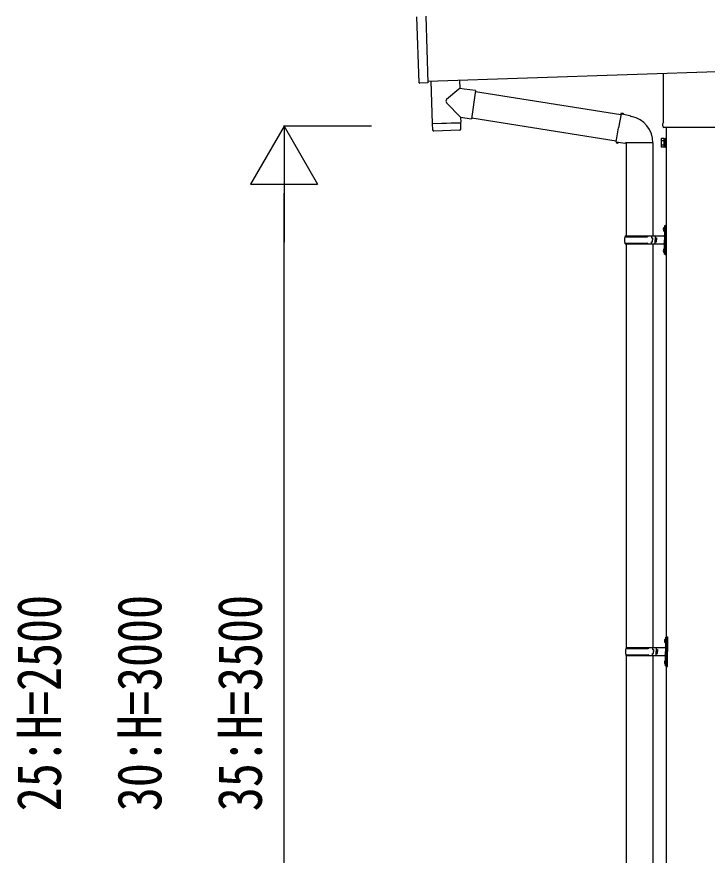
# Model space of a CAD drawing. Units: millimetres, scale not verified. Extents: x -12615 to 12615, y -8910 to 8910.
# Drawn here: x -3904 to -2357, y -3716 to -1837 of the extents above; entities that cross this region are included whole.
import ezdxf
from ezdxf.enums import TextEntityAlignment as Align

# ---------------------------------------------------------------- set-up
doc = ezdxf.new("R2010")
doc.units = ezdxf.units.MM
doc.header["$LTSCALE"] = 40
for name, color, linetype in [('0-4_YKK_13', 4, 'Continuous'), ('0-5_YKK_A1', 4, 'Continuous'), ('0-6_YKK_D', 6, 'Continuous')]:
    doc.layers.add(name, color=color, linetype=linetype)
doc.styles.add('ＭＳ ゴシック', font='')
doc.styles.get('ＭＳ ゴシック').set_extended_font_data('MS Gothic')

msp = doc.modelspace()

# ---------------------------------------------------------------- linework, layer by layer
at = {"layer": '0-4_YKK_13'}
for p, q in [((-3003.01, -1984.89), (-3007.94, -1836.97)), ((-2455.1, -2072.91), (-2455.1, -1963.9)), ((-2912.52, -1979.29), (-2911.91, -1997.47)), ((-2876.31, -2002.53), (-2885.28, -2065.6)), ((-2876.57, -2004.36), (-2550.67, -2056.24)), ((-2909.76, -2062.12), (-2941.25, -2029.6)), ((-2909.76, -2062.12), (-2885.28, -2065.6)), ((-2909.76, -2062.12), (-2909.36, -2074.12)), ((-2885.02, -2063.77), (-2561.09, -2115.34)), ((-2550.35, -2054.43), (-2555.88, -2085.79)), ((-2550.35, -2054.43), (-2549.21, -2052.45)), ((-2549.21, -2052.45), (-2545.65, -2053.07)), ((-2545.65, -2053.07), (-2545.23, -2055.42)), ((-2530.72, -2058.24), (-2529.03, -2059.87)), ((-2529.03, -2059.87), (-2526.92, -2060.32)), ((-2973.29, -2077.26), (-2972.62, -2090.29)), ((-2968.82, -2076.11), (-2968.77, -2077.11)), ((-2913.85, -2074.27), (-2913.84, -2075.27)), ((-2456.8, -2081.68), (-2456.8, -2076.18)), ((-2318.87, -2085.18), (-2454.74, -2085.18)), ((-2912.02, -2091.22), (-2969.53, -2093.14)), ((-2561.41, -2117.16), (-2555.88, -2085.79)), ((-2561.41, -2117.16), (-2561.02, -2119.41)), ((-2561.41, -2117.16), (-2556.26, -2117.98)), ((-2561.02, -2119.41), (-2557.45, -2120.04)), ((-2557.45, -2120.04), (-2556.26, -2117.98)), ((-2556.26, -2117.98), (-2541.66, -2120.29)), ((-2541.66, -2120.29), (-2539.45, -2119.31)), ((-2479.15, -2119.7), (-2540.34, -2119.7)), ((-2539.3, -2119.7), (-2539.3, -2328.18)), ((-2479.3, -2119.7), (-2479.3, -2328.18)), ((-2460.8, -2111.18), (-2460.04, -2109.87)), ((-2460.8, -2111.18), (-2460.8, -2128.18)), ((-2453.8, -2114.78), (-2460.04, -2114.78)), ((-2460.8, -2128.18), (-2460.04, -2129.5)), ((-2453.8, -2124.59), (-2460.04, -2124.59)), ((-2453.8, -2129.5), (-2460.04, -2129.5)), ((-2451.3, -2128.88), (-2453.8, -2128.88)), ((-2455.6, -2311.04), (-2453.56, -2312.03)), ((-2454.33, -2309.03), (-2453.7, -2309.03)), ((-2454.33, -2309.03), (-2454.33, -2317.33)), ((-2453.7, -2309.03), (-2453.7, -2317.33)), ((-2453.7, -2309.03), (-2453.3, -2309.43)), ((-2453.3, -2305.18), (-2450.3, -2303.68)), ((-2453.3, -2305.18), (-2453.3, -2337.18)), ((-2453.3, -2309.43), (-2453.3, -2316.93)), ((-2450.3, -2303.68), (-2450.3, -2337.18)), ((-2450.3, -2303.68), (-2449.3, -2303.68)), ((-2449.3, -2303.68), (-2449.3, -2337.18)), ((-2541.3, -2328.18), (-2455.3, -2328.18)), ((-2541.3, -2328.18), (-2541.3, -2330.18)), ((-2482.3, -2328.18), (-2482.3, -2332.68)), ((-2474.3, -2328.18), (-2474.3, -2337.18)), ((-2454.33, -2317.33), (-2453.7, -2317.33)), ((-2453.7, -2317.33), (-2453.3, -2316.93)), ((-2453.56, -2312.03), (-2452.95, -2313.18)), ((-2542.3, -2330.18), (-2491.97, -2330.18)), ((-2542.3, -2344.18), (-2491.97, -2344.18)), ((-2541.3, -2346.18), (-2541.3, -2344.18)), ((-2541.3, -2346.18), (-2455.3, -2346.18)), ((-2539.3, -2346.18), (-2539.3, -3250.68)), ((-2482.3, -2332.68), (-2480.3, -2332.68)), ((-2482.3, -2346.18), (-2482.3, -2341.68)), ((-2482.3, -2341.68), (-2480.3, -2341.68)), ((-2480.3, -2332.68), (-2480.3, -2337.18)), ((-2480.3, -2341.68), (-2480.3, -2337.18)), ((-2479.3, -2346.18), (-2479.3, -3250.68)), ((-2474.3, -2332.68), (-2471.3, -2332.68)), ((-2474.3, -2346.18), (-2474.3, -2337.18)), ((-2474.3, -2341.68), (-2471.3, -2341.68)), ((-2471.3, -2332.68), (-2471.3, -2337.18)), ((-2471.3, -2341.68), (-2471.3, -2337.18)), ((-2453.3, -2369.18), (-2453.3, -2337.18)), ((-2450.3, -2370.68), (-2450.3, -2337.18)), ((-2449.3, -2370.68), (-2449.3, -2337.18)), ((-2455.6, -2359.04), (-2453.56, -2360.03)), ((-2454.33, -2357.03), (-2453.7, -2357.03)), ((-2454.33, -2357.03), (-2454.33, -2365.33)), ((-2454.33, -2365.33), (-2453.7, -2365.33)), ((-2453.7, -2357.03), (-2453.7, -2365.33)), ((-2453.7, -2357.03), (-2453.3, -2357.43)), ((-2453.7, -2365.33), (-2453.3, -2364.93)), ((-2453.56, -2360.03), (-2452.95, -2361.18)), ((-2453.3, -2357.43), (-2453.3, -2364.93)), ((-2453.3, -2369.18), (-2450.3, -2370.68)), ((-2450.3, -2370.68), (-2449.3, -2370.68)), ((-2451.83, -3231.53), (-2451.2, -3231.53)), ((-2451.83, -3231.53), (-2451.83, -3239.83)), ((-2451.2, -3231.53), (-2451.2, -3239.83)), ((-2451.2, -3231.53), (-2450.8, -3231.93)), ((-2450.8, -3227.68), (-2447.8, -3226.18)), ((-2450.8, -3227.68), (-2450.8, -3259.68)), ((-2447.8, -3226.18), (-2447.8, -3259.68)), ((-2447.8, -3226.18), (-2446.8, -3226.18)), ((-2446.8, -3226.18), (-2446.8, -3259.68)), ((-2453.1, -3233.54), (-2451.06, -3234.53)), ((-2451.83, -3239.83), (-2451.2, -3239.83)), ((-2451.2, -3239.83), (-2450.8, -3239.43)), ((-2451.06, -3234.53), (-2450.45, -3235.68)), ((-2450.8, -3231.93), (-2450.8, -3239.43)), ((-2539.8, -3252.68), (-2489.47, -3252.68)), ((-2539.8, -3266.68), (-2489.47, -3266.68)), ((-2539.3, -3268.68), (-2539.3, -4173.18)), ((-2538.8, -3250.68), (-2452.8, -3250.68)), ((-2538.8, -3250.68), (-2538.8, -3252.68)), ((-2538.8, -3268.68), (-2538.8, -3266.68)), ((-2538.8, -3268.68), (-2452.8, -3268.68)), ((-2479.8, -3250.68), (-2479.8, -3255.18)), ((-2479.8, -3255.18), (-2477.8, -3255.18)), ((-2479.8, -3268.68), (-2479.8, -3264.18)), ((-2479.8, -3264.18), (-2477.8, -3264.18)), ((-2479.3, -3268.68), (-2479.3, -4173.18)), ((-2477.8, -3255.18), (-2477.8, -3259.68)), ((-2477.8, -3264.18), (-2477.8, -3259.68)), ((-2471.8, -3250.68), (-2471.8, -3259.68)), ((-2471.8, -3255.18), (-2468.8, -3255.18)), ((-2471.8, -3268.68), (-2471.8, -3259.68)), ((-2471.8, -3264.18), (-2468.8, -3264.18)), ((-2468.8, -3255.18), (-2468.8, -3259.68)), ((-2468.8, -3264.18), (-2468.8, -3259.68)), ((-2450.8, -3291.68), (-2450.8, -3259.68)), ((-2447.8, -3293.18), (-2447.8, -3259.68)), ((-2446.8, -3293.18), (-2446.8, -3259.68)), ((-2453.1, -3281.54), (-2451.06, -3282.53)), ((-2451.83, -3279.53), (-2451.2, -3279.53)), ((-2451.83, -3279.53), (-2451.83, -3287.83)), ((-2451.83, -3287.83), (-2451.2, -3287.83)), ((-2451.2, -3279.53), (-2451.2, -3287.83)), ((-2451.2, -3279.53), (-2450.8, -3279.93)), ((-2451.2, -3287.83), (-2450.8, -3287.43)), ((-2451.06, -3282.53), (-2450.45, -3283.68)), ((-2450.8, -3279.93), (-2450.8, -3287.43)), ((-2450.8, -3291.68), (-2447.8, -3293.18)), ((-2447.8, -3293.18), (-2446.8, -3293.18))]:
    msp.add_line(p, q, dxfattribs=at)
for points in [[(-2987.99, -1835.3), (-2982.99, -1985.22), (-3001.98, -1985.85)], [(-2976.48, -1981.42), (-2973.32, -2076.26), (-2909.36, -2074.12)], [(-2911.91, -1997.47), (-2914, -1999.24), (-2941.22, -2022.27)], [(-2876.31, -2002.53), (-2902.23, -1998.85), (-2911.91, -1997.47)], [(-2550.35, -2054.43), (-2545.23, -2055.42), (-2530.72, -2058.24)], [(-2909.12, -2088.18), (-2909.32, -2075.12), (-2973.29, -2077.26)], [(-2453.8, -2129.5), (-2453.8, -2109.87), (-2460.04, -2109.87)], [(-2453.8, -2128.88), (-2453.8, -2110.48), (-2451.3, -2110.48)], [(-2455.6, -2315.33), (-2453.56, -2314.33), (-2452.95, -2313.18)], [(-2455.6, -2363.33), (-2453.56, -2362.33), (-2452.95, -2361.18)], [(-2453.1, -3237.83), (-2451.06, -3236.83), (-2450.45, -3235.68)], [(-2453.1, -3285.83), (-2451.06, -3284.83), (-2450.45, -3283.68)]]:
    msp.add_lwpolyline(points, dxfattribs=at)
msp.add_lwpolyline([(-2451.3, -2130.18), (-2451.3, -2109.18), (-2449.3, -2109.18), (-2449.3, -2130.18)], close=True, dxfattribs=at)
for centre, radius, start, end in [((-3002.01, -1984.85), 1, 181.90915, 271.90915), ((-2937.83, -2025.95), 5, 132.56466, 226.88314), ((-2539.45, -2119.31), 60.3, 359.62495, 78), ((-2452.8, -2076.18), 4, 125.09963, 180), ((-2452.8, -2081.68), 4, 180, 194.47751), ((-2452.8, -2081.68), 4, 194.47751, 241.04498), ((-2969.63, -2090.14), 3, 182.90915, 271.95747), ((-2912.12, -2088.22), 3, 271.90915, 0.90915), ((-2456.46, -2112.32), 4.34, 145.61575, 214.38425), ((-2444.56, -2119.68), 16.24, 162.41205, 197.58795), ((-2456.46, -2127.04), 4.34, 145.61575, 214.38425), ((-2450, -2313.18), 6, 136.21765, 223.78235), ((-2491.97, -2328.18), 2, 270, 359.99998), ((-2455.3, -2326.18), 2, 270, 359.99998), ((-2493.55, -2337.18), 49.25, 171.82876, 180.00002), ((-2493.55, -2337.18), 49.25, 180.00002, 188.17127), ((-2491.97, -2346.18), 2, 0.00005, 90.00004), ((-2455.3, -2348.18), 2, 0.00005, 90.00004), ((-2450, -2361.18), 6, 136.21765, 223.78235), ((-2447.5, -3235.68), 6, 136.21765, 223.78235), ((-2452.8, -3248.68), 2, 270, 359.99998), ((-2491.05, -3259.68), 49.25, 171.82876, 180.00002), ((-2491.05, -3259.68), 49.25, 180.00002, 188.17127), ((-2489.47, -3250.68), 2, 270, 359.99998), ((-2489.47, -3268.68), 2, 0.00005, 90.00004), ((-2452.8, -3270.68), 2, 0.00005, 90.00004), ((-2447.5, -3283.68), 6, 136.21765, 223.78235)]:
    msp.add_arc(centre, radius, start, end, dxfattribs=at)
at = {"layer": '0-5_YKK_A1'}
for p, q in [((-2983.17, -1981.5), (2408.9, -1801.77)), ((-2449.3, -2085.18), (-2449.3, -4882.18))]:
    msp.add_line(p, q, dxfattribs=at)
at = {"layer": '0-6_YKK_D'}
for p, q in [((-3305.41, -2082.18), (-3380.41, -2212.09)), ((-3109.44, -2082.18), (-3306.41, -2082.18)), ((-3305.41, -2082.18), (-3230.41, -2212.09)), ((-3305.41, -2082.18), (-3305.41, -2341.99)), ((-3380.41, -2212.09), (-3230.41, -2212.09)), ((-3305.41, -4232.18), (-3305.41, -2232.18))]:
    msp.add_line(p, q, dxfattribs=at)

# ---------------------------------------------------------------- texts
at = {"layer": '0-6_YKK_D', "style": 'ＭＳ ゴシック', "width": 0.8}
for s, p in [('25:H=2500', (-3775.41, -3617.38)), ('30:H=3000', (-3550.41, -3617.38)), ('35:H=3500', (-3325.41, -3617.38))]:
    msp.add_text(s, height=98.97, rotation=90, dxfattribs=at).set_placement(p, align=Align.BOTTOM_LEFT)

doc.saveas('drawing.dxf')
